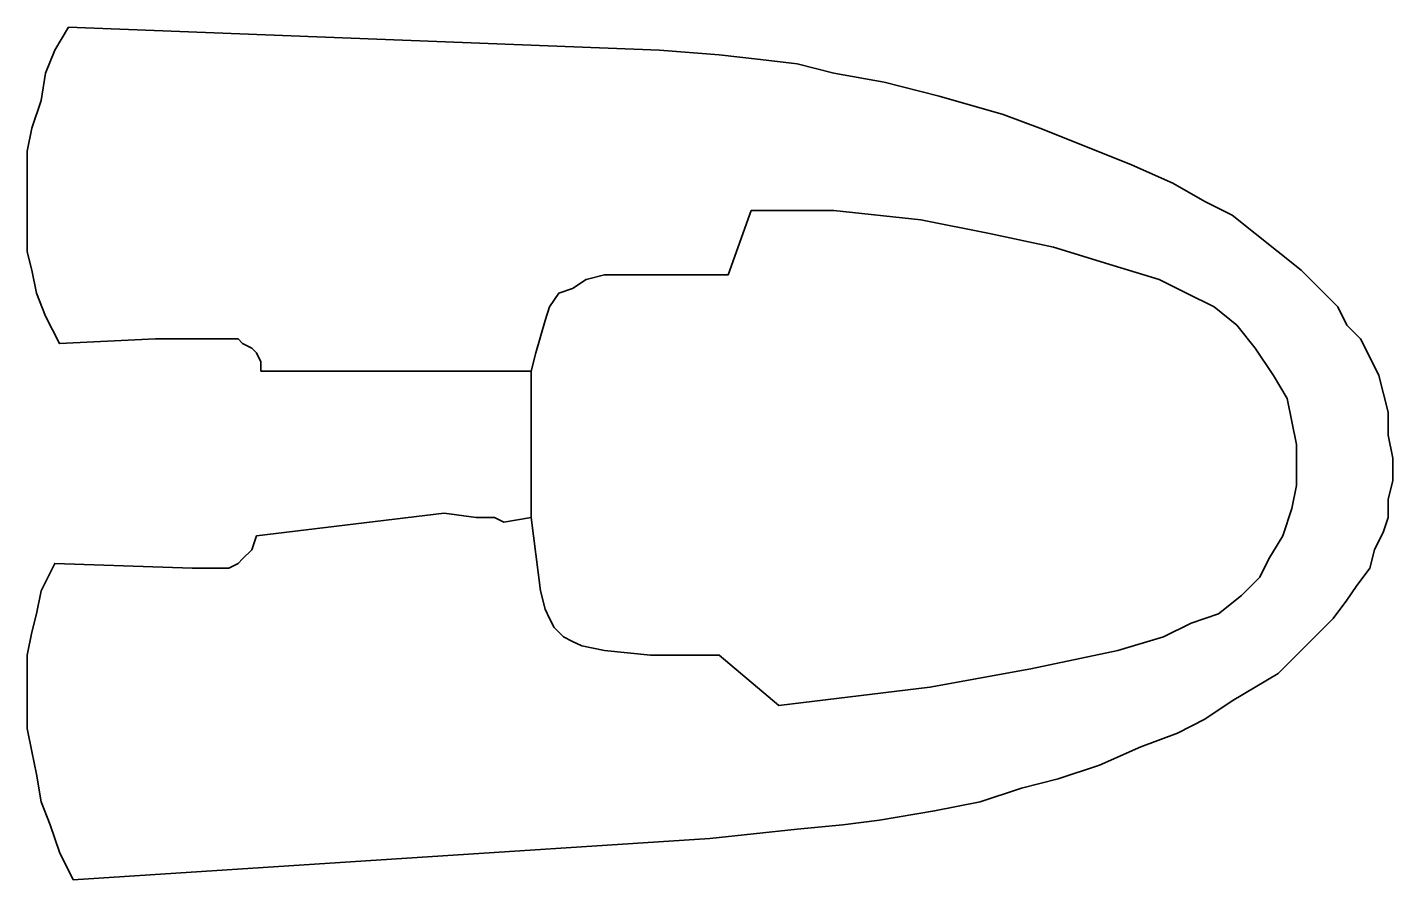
# Model space of a CAD drawing. Extents: x 0 to 298, y -186 to 0.
import ezdxf

# ---------------------------------------------------------------- set-up
doc = ezdxf.new("R2010")
doc.units = 0
doc.linetypes.add('Solid', pattern=[0])
doc.layers.add('zone_0_q4', color=7, linetype='Continuous')

msp = doc.modelspace()

# ---------------------------------------------------------------- linework, layer by layer
at = {"color": 2, "linetype": 'Solid', "lineweight": 35}
msp.add_lwpolyline([(10, -186), (7, -180), (5, -174), (3, -169), (2, -163), (1, -158), (0, -153), (0, -147), (0, -142), (0, -137), (1, -132), (2, -128), (3, -123), (6, -117), (36, -118), (41, -118), (44, -118), (46, -117), (47, -116), (49, -114), (50, -111), (91, -106), (98, -107), (102, -107), (104, -108), (110, -107), (110, -75), (51, -75), (51, -73), (50, -71), (49, -70), (47, -69), (46, -68), (43, -68), (38, -68), (28, -68), (7, -69), (4, -63), (2, -58), (1, -53), (0, -49), (0, -44), (0, -39), (0, -33), (0, -27), (1, -22), (3, -16), (4, -10), (6, -5), (9, 0), (138, -5), (151, -6), (160, -7), (168, -8), (176, -10), (187, -12), (199, -15), (213, -19), (221, -22), (231, -26), (241, -30), (250, -34), (257, -38), (263, -41), (268, -45), (273, -49), (278, -53), (282, -57), (286, -61), (288, -65), (291, -68), (293, -72), (295, -76), (296, -80), (297, -84), (297, -89), (298, -94), (298, -99), (297, -103), (297, -107), (296, -110), (294, -114), (293, -118), (290, -122), (288, -125), (285, -129), (281, -133), (277, -137), (273, -141), (268, -144), (263, -147), (257, -151), (251, -154), (243, -157), (234, -161), (225, -164), (217, -166), (208, -169), (198, -171), (186, -173), (178, -174), (168, -175), (149, -177), (10, -186)], close=True, dxfattribs=at)
at = {"layer": 'zone_0_q4', "color": 5, "linetype": 'Solid', "lineweight": 35}
msp.add_lwpolyline([(158, -40), (176, -40), (195, -42), (210, -45), (224, -48), (237, -52), (247, -55), (253, -58), (259, -61), (264, -65), (268, -70), (272, -76), (275, -81), (276, -86), (277, -91), (277, -100), (276, -105), (274, -111), (271, -116), (269, -120), (265, -124), (260, -128), (254, -130), (248, -133), (238, -136), (219, -140), (197, -144), (164, -148), (151, -137), (136, -137), (126, -136), (121, -135), (119, -134), (117, -133), (115, -131), (114, -129), (113, -127), (112, -123), (111, -115), (110, -107), (110, -75), (111, -71), (113, -64), (114, -61), (116, -58), (119, -57), (122, -55), (126, -54), (133, -54), (153, -54), (158, -40)], close=True, dxfattribs=at)

doc.saveas('drawing.dxf')
